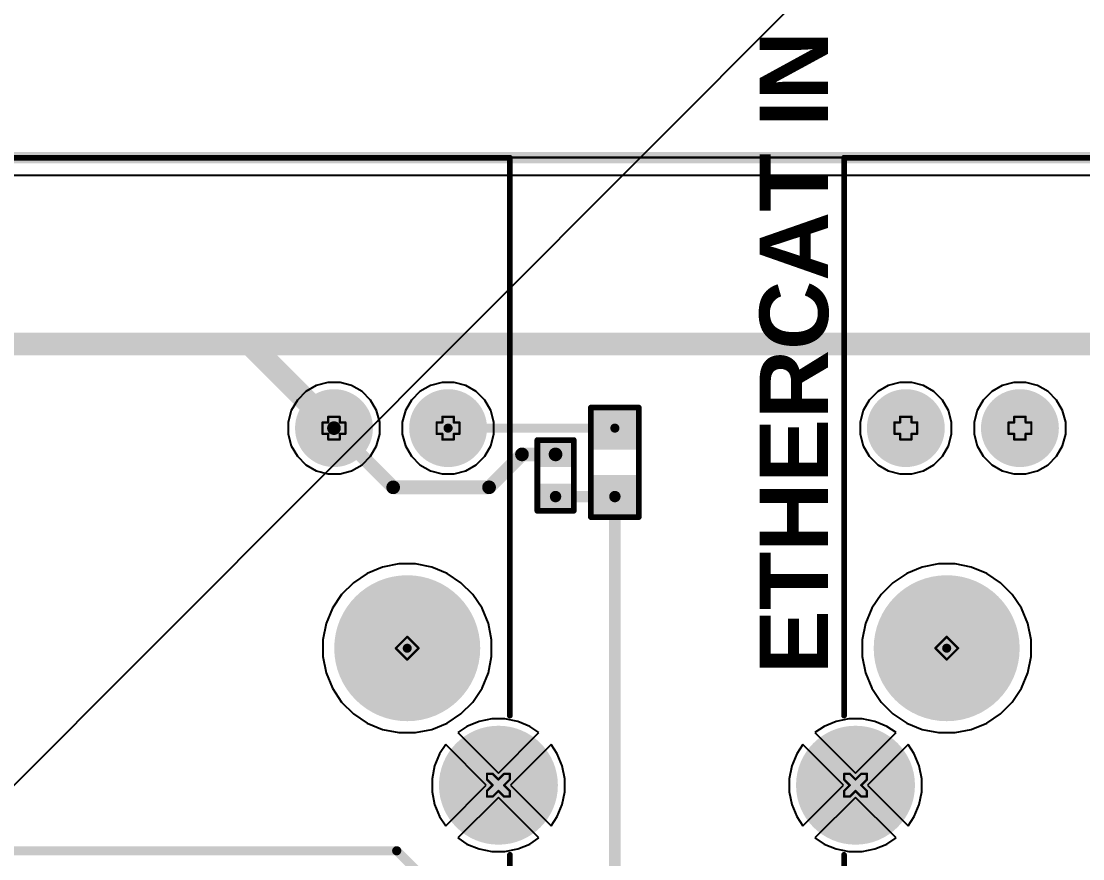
# Model space of a CAD drawing. Header units: inches. Extents: x 0 to 5401, y 0 to 5414.
# Drawn here: x 99.97 to 123.6, y 101.39 to 120.04 of the extents above; entities that cross this region are included whole.
import ezdxf

# ---------------------------------------------------------------- set-up
doc = ezdxf.new("R2010")
doc.units = ezdxf.units.IN
for name, color, linetype in [('Board Outline', 216, 'Continuous'), ('Bottom Layer', 5, 'Continuous'), ('Bottom Solder', 6, 'Continuous'), ('Drill Drawing', 1, 'Continuous'), ('Layer 1', 16, 'Continuous'), ('Layer 2', 76, 'Continuous'), ('Multi-Layer', 9, 'Continuous'), ('Pad Holes', 156, 'Continuous'), ('Top Layer', 1, 'Continuous'), ('Top Overlay', 2, 'Continuous'), ('Top Paste', 8, 'Continuous'), ('Top Solder', 216, 'Continuous')]:
    doc.layers.add(name, color=color, linetype=linetype)
doc.styles.add('Arial_Bold', font='', dxfattribs={"height": 0.2})
doc.styles.get('Arial_Bold').set_extended_font_data('Arial', bold=True)

# ---------------------------------------------------------------- blocks, each defined once
blk = doc.blocks.new('R___0402_46')
at = {"layer": 'Top Layer'}
for points in [[(-0.699, -0.318), (-0.699, 0.317), (-0.241, 0.317), (-0.241, -0.318)], [(0.241, -0.318), (0.241, 0.317), (0.699, 0.317), (0.699, -0.318)]]:
    blk.add_hatch(color=1, dxfattribs=at).paths.add_polyline_path(points)
at = {"layer": 'Top Paste'}
for points in [[(-0.699, -0.318), (-0.699, 0.317), (-0.241, 0.317), (-0.241, -0.318)], [(0.241, -0.318), (0.241, 0.317), (0.699, 0.317), (0.699, -0.318)]]:
    blk.add_hatch(color=8, dxfattribs=at).paths.add_polyline_path(points)
at = {"layer": 'Top Solder'}
for points in [[(-0.754, -0.373), (-0.754, 0.373), (-0.186, 0.373), (-0.186, -0.373)], [(0.186, -0.373), (0.186, 0.373), (0.754, 0.373), (0.754, -0.373)]]:
    blk.add_hatch(color=216, dxfattribs=at).paths.add_polyline_path(points)
at = {"layer": 'Top Overlay'}
for points in [[(0.787, 0.406, 0.127, 0.127, 0), (-0.787, 0.406, 0.127, 0.127, 0)], [(-0.787, -0.406, 0.127, 0.127, 0), (-0.787, 0.406, 0.127, 0.127, 0)], [(0.787, -0.406, 0.127, 0.127, 0), (0.787, 0.406, 0.127, 0.127, 0)], [(0.787, -0.406, 0.127, 0.127, 0), (-0.787, -0.406, 0.127, 0.127, 0)], [(0.813, -0.432, 0.00323, 0.00323, 0), (-0.813, -0.432, 0.00323, 0.00323, 0)]]:
    blk.add_lwpolyline(points, format="xyseb", dxfattribs=at)
for points in [[(-0.819, 0.406, 0.0635, 0.0635, 1), (-0.756, 0.406, 0.0635, 0.0635, 1)], [(-0.819, 0.406, 0.0635, 0.0635, 1), (-0.756, 0.406, 0.0635, 0.0635, 1)], [(0.756, 0.406, 0.0635, 0.0635, 1), (0.819, 0.406, 0.0635, 0.0635, 1)], [(0.756, 0.406, 0.0635, 0.0635, 1), (0.819, 0.406, 0.0635, 0.0635, 1)], [(-0.819, -0.406, 0.0635, 0.0635, 1), (-0.756, -0.406, 0.0635, 0.0635, 1)], [(-0.819, -0.406, 0.0635, 0.0635, 1), (-0.756, -0.406, 0.0635, 0.0635, 1)], [(-0.814, -0.432, 0.00161, 0.00161, 1), (-0.812, -0.432, 0.00161, 0.00161, 1)], [(0.756, -0.406, 0.0635, 0.0635, 1), (0.819, -0.406, 0.0635, 0.0635, 1)], [(0.756, -0.406, 0.0635, 0.0635, 1), (0.819, -0.406, 0.0635, 0.0635, 1)], [(0.812, -0.432, 0.00161, 0.00161, 1), (0.814, -0.432, 0.00161, 0.00161, 1)]]:
    blk.add_lwpolyline(points, format="xyseb", close=True, dxfattribs=at)
blk = doc.blocks.new('R___0603_50')
at = {"layer": 'Top Layer'}
for points in [[(-0.381, 0.4445), (-0.381, -0.4445), (-1.143, -0.4445), (-1.143, 0.4445)], [(1.143, 0.4445), (1.143, -0.4445), (0.381, -0.4445), (0.381, 0.4445)]]:
    blk.add_hatch(color=1, dxfattribs=at).paths.add_polyline_path(points)
at = {"layer": 'Top Paste'}
for points in [[(-0.381, 0.4445), (-0.381, -0.4445), (-1.143, -0.4445), (-1.143, 0.4445)], [(1.143, 0.4445), (1.143, -0.4445), (0.381, -0.4445), (0.381, 0.4445)]]:
    blk.add_hatch(color=8, dxfattribs=at).paths.add_polyline_path(points)
at = {"layer": 'Top Solder'}
for points in [[(-0.2794, 0.5461), (-0.2794, -0.5461), (-1.2446, -0.5461), (-1.2446, 0.5461)], [(1.2446, 0.5461), (1.2446, -0.5461), (0.2794, -0.5461), (0.2794, 0.5461)]]:
    blk.add_hatch(color=216, dxfattribs=at).paths.add_polyline_path(points)
at = {"layer": 'Top Overlay'}
for points in [[(-1.2192, 0.5334, 0.127, 0.127, 0), (-1.2192, -0.5334, 0.127, 0.127, 0)], [(-1.2192, 0.5334, 0.127, 0.127, 0), (1.2192, 0.5334, 0.127, 0.127, 0)], [(1.2192, 0.5334, 0.127, 0.127, 0), (1.2192, -0.5334, 0.127, 0.127, 0)], [(-1.2192, -0.5334, 0.127, 0.127, 0), (1.2192, -0.5334, 0.127, 0.127, 0)]]:
    blk.add_lwpolyline(points, format="xyseb", dxfattribs=at)
for points in [[(-1.25095, 0.5334, 0.0635, 0.0635, 1), (-1.18745, 0.5334, 0.0635, 0.0635, 1)], [(-1.25095, 0.5334, 0.0635, 0.0635, 1), (-1.18745, 0.5334, 0.0635, 0.0635, 1)], [(1.18745, 0.5334, 0.0635, 0.0635, 1), (1.25095, 0.5334, 0.0635, 0.0635, 1)], [(1.18745, 0.5334, 0.0635, 0.0635, 1), (1.25095, 0.5334, 0.0635, 0.0635, 1)], [(-1.25095, -0.5334, 0.0635, 0.0635, 1), (-1.18745, -0.5334, 0.0635, 0.0635, 1)], [(-1.25095, -0.5334, 0.0635, 0.0635, 1), (-1.18745, -0.5334, 0.0635, 0.0635, 1)], [(1.18745, -0.5334, 0.0635, 0.0635, 1), (1.25095, -0.5334, 0.0635, 0.0635, 1)], [(1.18745, -0.5334, 0.0635, 0.0635, 1), (1.25095, -0.5334, 0.0635, 0.0635, 1)]]:
    blk.add_lwpolyline(points, format="xyseb", close=True, dxfattribs=at)
blk = doc.blocks.new('HR911105A_179')
at = {"layer": 'Bottom Layer'}
h = blk.add_hatch(color=5, dxfattribs=at)
edge = h.paths.add_edge_path()
edge.add_arc((4.085, 6.895), 0.765, 0, 360)
h = blk.add_hatch(color=5, dxfattribs=at)
edge = h.paths.add_edge_path()
edge.add_arc((6.625, 6.895), 0.765, 0, 360)
h = blk.add_hatch(color=5, dxfattribs=at)
edge = h.paths.add_edge_path()
edge.add_arc((7.745, -1.055), 1.222, 0, 360)
at = {"layer": 'Bottom Solder'}
h = blk.add_hatch(color=6, dxfattribs=at)
edge = h.paths.add_edge_path()
edge.add_arc((4.085, 6.895), 0.867, 0, 360)
h = blk.add_hatch(color=6, dxfattribs=at)
edge = h.paths.add_edge_path()
edge.add_arc((6.625, 6.895), 0.867, 0, 360)
h = blk.add_hatch(color=6, dxfattribs=at)
edge = h.paths.add_edge_path()
edge.add_arc((5.715, 1.995), 0.102, 0, 360)
h = blk.add_hatch(color=6, dxfattribs=at)
edge = h.paths.add_edge_path()
edge.add_arc((7.745, -1.055), 1.324, 0, 360)
at = {"layer": 'Layer 1'}
h = blk.add_hatch(color=16, dxfattribs=at)
edge = h.paths.add_edge_path()
edge.add_arc((4.085, 6.895), 0.765, 0, 360)
h = blk.add_hatch(color=16, dxfattribs=at)
edge = h.paths.add_edge_path()
edge.add_arc((6.625, 6.895), 0.765, 0, 360)
h = blk.add_hatch(color=16, dxfattribs=at)
edge = h.paths.add_edge_path()
edge.add_arc((7.745, -1.055), 1.222, 0, 360)
at = {"layer": 'Layer 2'}
h = blk.add_hatch(color=76, dxfattribs=at)
edge = h.paths.add_edge_path()
edge.add_arc((4.085, 6.895), 0.765, 0, 360)
h = blk.add_hatch(color=76, dxfattribs=at)
edge = h.paths.add_edge_path()
edge.add_arc((6.625, 6.895), 0.765, 0, 360)
h = blk.add_hatch(color=76, dxfattribs=at)
edge = h.paths.add_edge_path()
edge.add_arc((7.745, -1.055), 1.222, 0, 360)
at = {"layer": 'Multi-Layer'}
h = blk.add_hatch(color=9, dxfattribs=at)
edge = h.paths.add_edge_path()
edge.add_arc((4.085, 6.895), 0.765, 0, 360)
h = blk.add_hatch(color=9, dxfattribs=at)
edge = h.paths.add_edge_path()
edge.add_arc((6.625, 6.895), 0.765, 0, 360)
h = blk.add_hatch(color=9, dxfattribs=at)
edge = h.paths.add_edge_path()
edge.add_arc((7.745, -1.055), 1.222, 0, 360)
at = {"layer": 'Pad Holes'}
h = blk.add_hatch(color=7, dxfattribs=at)
edge = h.paths.add_edge_path()
edge.add_arc((4.085, 6.895), 0.51, 0, 360)
h = blk.add_hatch(color=7, dxfattribs=at)
edge = h.paths.add_edge_path()
edge.add_arc((6.625, 6.895), 0.51, 0, 360)
h = blk.add_hatch(color=7, dxfattribs=at)
edge = h.paths.add_edge_path()
edge.add_arc((5.715, 1.995), 1.625, 0, 360)
h = blk.add_hatch(color=7, dxfattribs=at)
edge = h.paths.add_edge_path()
edge.add_arc((7.745, -1.055), 0.815, 0, 360)
at = {"layer": 'Top Layer'}
h = blk.add_hatch(color=1, dxfattribs=at)
edge = h.paths.add_edge_path()
edge.add_arc((4.085, 6.895), 0.765, 0, 360)
h = blk.add_hatch(color=1, dxfattribs=at)
edge = h.paths.add_edge_path()
edge.add_arc((6.625, 6.895), 0.765, 0, 360)
h = blk.add_hatch(color=1, dxfattribs=at)
edge = h.paths.add_edge_path()
edge.add_arc((7.745, -1.055), 1.222, 0, 360)
at = {"layer": 'Top Solder'}
h = blk.add_hatch(color=216, dxfattribs=at)
edge = h.paths.add_edge_path()
edge.add_arc((4.085, 6.895), 0.867, 0, 360)
h = blk.add_hatch(color=216, dxfattribs=at)
edge = h.paths.add_edge_path()
edge.add_arc((6.625, 6.895), 0.867, 0, 360)
h = blk.add_hatch(color=216, dxfattribs=at)
edge = h.paths.add_edge_path()
edge.add_arc((5.715, 1.995), 0.102, 0, 360)
h = blk.add_hatch(color=216, dxfattribs=at)
edge = h.paths.add_edge_path()
edge.add_arc((7.745, -1.055), 1.324, 0, 360)
at = {"layer": 'Top Overlay'}
for points in [[(-8, 12.915, 0.127, 0.127, 0), (8, 12.915, 0.127, 0.127, 0)], [(8, 0.495, 0.127, 0.127, 0), (8, 12.915, 0.127, 0.127, 0)], [(8, -8.485, 0.127, 0.127, 0), (8, -2.605, 0.127, 0.127, 0)]]:
    blk.add_lwpolyline(points, format="xyseb", dxfattribs=at)
for points in [[(7.968, 12.915, 0.0635, 0.0635, 1), (8.032, 12.915, 0.0635, 0.0635, 1)], [(7.968, 12.915, 0.0635, 0.0635, 1), (8.032, 12.915, 0.0635, 0.0635, 1)], [(7.968, 0.495, 0.0635, 0.0635, 1), (8.032, 0.495, 0.0635, 0.0635, 1)], [(7.968, -2.605, 0.0635, 0.0635, 1), (8.032, -2.605, 0.0635, 0.0635, 1)]]:
    blk.add_lwpolyline(points, format="xyseb", close=True, dxfattribs=at)
blk = doc.blocks.new('HR911105A_180')
at = {"layer": 'Bottom Layer'}
h = blk.add_hatch(color=5, dxfattribs=at)
edge = h.paths.add_edge_path()
edge.add_arc((-6.625, 6.895), 0.765, 0, 360)
h = blk.add_hatch(color=5, dxfattribs=at)
edge = h.paths.add_edge_path()
edge.add_arc((-4.085, 6.895), 0.765, 0, 360)
h = blk.add_hatch(color=5, dxfattribs=at)
edge = h.paths.add_edge_path()
edge.add_arc((-7.745, -1.055), 1.222, 0, 360)
at = {"layer": 'Bottom Solder'}
h = blk.add_hatch(color=6, dxfattribs=at)
edge = h.paths.add_edge_path()
edge.add_arc((-6.625, 6.895), 0.867, 0, 360)
h = blk.add_hatch(color=6, dxfattribs=at)
edge = h.paths.add_edge_path()
edge.add_arc((-4.085, 6.895), 0.867, 0, 360)
h = blk.add_hatch(color=6, dxfattribs=at)
edge = h.paths.add_edge_path()
edge.add_arc((-5.715, 1.995), 0.102, 0, 360)
h = blk.add_hatch(color=6, dxfattribs=at)
edge = h.paths.add_edge_path()
edge.add_arc((-7.745, -1.055), 1.324, 0, 360)
at = {"layer": 'Layer 1'}
h = blk.add_hatch(color=16, dxfattribs=at)
edge = h.paths.add_edge_path()
edge.add_arc((-6.625, 6.895), 0.765, 0, 360)
h = blk.add_hatch(color=16, dxfattribs=at)
edge = h.paths.add_edge_path()
edge.add_arc((-4.085, 6.895), 0.765, 0, 360)
h = blk.add_hatch(color=16, dxfattribs=at)
edge = h.paths.add_edge_path()
edge.add_arc((-7.745, -1.055), 1.222, 0, 360)
at = {"layer": 'Layer 2'}
h = blk.add_hatch(color=76, dxfattribs=at)
edge = h.paths.add_edge_path()
edge.add_arc((-6.625, 6.895), 0.765, 0, 360)
h = blk.add_hatch(color=76, dxfattribs=at)
edge = h.paths.add_edge_path()
edge.add_arc((-4.085, 6.895), 0.765, 0, 360)
h = blk.add_hatch(color=76, dxfattribs=at)
edge = h.paths.add_edge_path()
edge.add_arc((-7.745, -1.055), 1.222, 0, 360)
at = {"layer": 'Multi-Layer'}
h = blk.add_hatch(color=9, dxfattribs=at)
edge = h.paths.add_edge_path()
edge.add_arc((-6.625, 6.895), 0.765, 0, 360)
h = blk.add_hatch(color=9, dxfattribs=at)
edge = h.paths.add_edge_path()
edge.add_arc((-4.085, 6.895), 0.765, 0, 360)
h = blk.add_hatch(color=9, dxfattribs=at)
edge = h.paths.add_edge_path()
edge.add_arc((-7.745, -1.055), 1.222, 0, 360)
at = {"layer": 'Pad Holes'}
h = blk.add_hatch(color=7, dxfattribs=at)
edge = h.paths.add_edge_path()
edge.add_arc((-6.625, 6.895), 0.51, 0, 360)
h = blk.add_hatch(color=7, dxfattribs=at)
edge = h.paths.add_edge_path()
edge.add_arc((-4.085, 6.895), 0.51, 0, 360)
h = blk.add_hatch(color=7, dxfattribs=at)
edge = h.paths.add_edge_path()
edge.add_arc((-5.715, 1.995), 1.625, 0, 360)
h = blk.add_hatch(color=7, dxfattribs=at)
edge = h.paths.add_edge_path()
edge.add_arc((-7.745, -1.055), 0.815, 0, 360)
at = {"layer": 'Top Layer'}
h = blk.add_hatch(color=1, dxfattribs=at)
edge = h.paths.add_edge_path()
edge.add_arc((-6.625, 6.895), 0.765, 0, 360)
h = blk.add_hatch(color=1, dxfattribs=at)
edge = h.paths.add_edge_path()
edge.add_arc((-4.085, 6.895), 0.765, 0, 360)
h = blk.add_hatch(color=1, dxfattribs=at)
edge = h.paths.add_edge_path()
edge.add_arc((-7.745, -1.055), 1.222, 0, 360)
at = {"layer": 'Top Solder'}
h = blk.add_hatch(color=216, dxfattribs=at)
edge = h.paths.add_edge_path()
edge.add_arc((-6.625, 6.895), 0.867, 0, 360)
h = blk.add_hatch(color=216, dxfattribs=at)
edge = h.paths.add_edge_path()
edge.add_arc((-4.085, 6.895), 0.867, 0, 360)
h = blk.add_hatch(color=216, dxfattribs=at)
edge = h.paths.add_edge_path()
edge.add_arc((-5.715, 1.995), 0.102, 0, 360)
h = blk.add_hatch(color=216, dxfattribs=at)
edge = h.paths.add_edge_path()
edge.add_arc((-7.745, -1.055), 1.324, 0, 360)
at = {"layer": 'Top Overlay'}
for points in [[(-8, 12.915, 0.127, 0.127, 0), (8, 12.915, 0.127, 0.127, 0)], [(-8, 0.495, 0.127, 0.127, 0), (-8, 12.915, 0.127, 0.127, 0)], [(-8, -8.485, 0.127, 0.127, 0), (-8, -2.605, 0.127, 0.127, 0)]]:
    blk.add_lwpolyline(points, format="xyseb", dxfattribs=at)
for points in [[(-8.032, 12.915, 0.0635, 0.0635, 1), (-7.968, 12.915, 0.0635, 0.0635, 1)], [(-8.032, 12.915, 0.0635, 0.0635, 1), (-7.968, 12.915, 0.0635, 0.0635, 1)], [(-8.032, 0.495, 0.0635, 0.0635, 1), (-7.968, 0.495, 0.0635, 0.0635, 1)], [(-8.032, -2.605, 0.0635, 0.0635, 1), (-7.968, -2.605, 0.0635, 0.0635, 1)]]:
    blk.add_lwpolyline(points, format="xyseb", close=True, dxfattribs=at)

msp = doc.modelspace()

# ---------------------------------------------------------------- linework, layer by layer
at = {"layer": 'Board Outline'}
msp.add_lwpolyline([(0, 117, 0.254, 0.254, 0), (150, 117, 0.254, 0.254, 0)], format="xyseb", dxfattribs=at)
at = {"layer": 'Bottom Layer'}
msp.add_line((134.29, 117), (94.852, 117), dxfattribs=at)
at = {"layer": 'Drill Drawing'}
for points in [[(106.676, 110.851, 0.0508, 0.0508, 0), (106.676, 111.105, 0.0508, 0.0508, 0)], [(106.676, 111.105, 0.0508, 0.0508, 0), (106.803, 111.105, 0.0508, 0.0508, 0)], [(106.803, 111.105, 0.0508, 0.0508, 0), (106.803, 111.232, 0.0508, 0.0508, 0)], [(106.803, 111.232, 0.0508, 0.0508, 0), (107.057, 111.232, 0.0508, 0.0508, 0)], [(107.057, 111.105, 0.0508, 0.0508, 0), (107.057, 111.232, 0.0508, 0.0508, 0)], [(107.057, 111.105, 0.0508, 0.0508, 0), (107.184, 111.105, 0.0508, 0.0508, 0)], [(107.184, 110.851, 0.0508, 0.0508, 0), (107.184, 111.105, 0.0508, 0.0508, 0)], [(109.216, 110.851, 0.0508, 0.0508, 0), (109.216, 111.105, 0.0508, 0.0508, 0)], [(109.216, 111.105, 0.0508, 0.0508, 0), (109.343, 111.105, 0.0508, 0.0508, 0)], [(109.343, 111.105, 0.0508, 0.0508, 0), (109.343, 111.232, 0.0508, 0.0508, 0)], [(109.343, 111.232, 0.0508, 0.0508, 0), (109.597, 111.232, 0.0508, 0.0508, 0)], [(109.597, 111.105, 0.0508, 0.0508, 0), (109.597, 111.232, 0.0508, 0.0508, 0)], [(109.597, 111.105, 0.0508, 0.0508, 0), (109.724, 111.105, 0.0508, 0.0508, 0)], [(109.724, 110.851, 0.0508, 0.0508, 0), (109.724, 111.105, 0.0508, 0.0508, 0)], [(119.405, 110.851, 0.0508, 0.0508, 0), (119.405, 111.105, 0.0508, 0.0508, 0)], [(119.405, 111.105, 0.0508, 0.0508, 0), (119.532, 111.105, 0.0508, 0.0508, 0)], [(119.532, 111.105, 0.0508, 0.0508, 0), (119.532, 111.232, 0.0508, 0.0508, 0)], [(119.532, 111.232, 0.0508, 0.0508, 0), (119.786, 111.232, 0.0508, 0.0508, 0)], [(119.786, 111.105, 0.0508, 0.0508, 0), (119.786, 111.232, 0.0508, 0.0508, 0)], [(119.786, 111.105, 0.0508, 0.0508, 0), (119.913, 111.105, 0.0508, 0.0508, 0)], [(119.913, 110.851, 0.0508, 0.0508, 0), (119.913, 111.105, 0.0508, 0.0508, 0)], [(121.945, 110.851, 0.0508, 0.0508, 0), (121.945, 111.105, 0.0508, 0.0508, 0)], [(121.945, 111.105, 0.0508, 0.0508, 0), (122.072, 111.105, 0.0508, 0.0508, 0)], [(122.072, 111.105, 0.0508, 0.0508, 0), (122.072, 111.232, 0.0508, 0.0508, 0)], [(122.072, 111.232, 0.0508, 0.0508, 0), (122.326, 111.232, 0.0508, 0.0508, 0)], [(122.326, 111.105, 0.0508, 0.0508, 0), (122.326, 111.232, 0.0508, 0.0508, 0)], [(122.326, 111.105, 0.0508, 0.0508, 0), (122.453, 111.105, 0.0508, 0.0508, 0)], [(122.453, 110.851, 0.0508, 0.0508, 0), (122.453, 111.105, 0.0508, 0.0508, 0)], [(106.676, 110.851, 0.0508, 0.0508, 0), (106.803, 110.851, 0.0508, 0.0508, 0)], [(106.803, 110.724, 0.0508, 0.0508, 0), (106.803, 110.851, 0.0508, 0.0508, 0)], [(107.057, 110.851, 0.0508, 0.0508, 0), (107.184, 110.851, 0.0508, 0.0508, 0)], [(107.057, 110.724, 0.0508, 0.0508, 0), (107.057, 110.851, 0.0508, 0.0508, 0)], [(109.216, 110.851, 0.0508, 0.0508, 0), (109.343, 110.851, 0.0508, 0.0508, 0)], [(109.343, 110.724, 0.0508, 0.0508, 0), (109.343, 110.851, 0.0508, 0.0508, 0)], [(109.597, 110.851, 0.0508, 0.0508, 0), (109.724, 110.851, 0.0508, 0.0508, 0)], [(109.597, 110.724, 0.0508, 0.0508, 0), (109.597, 110.851, 0.0508, 0.0508, 0)], [(119.405, 110.851, 0.0508, 0.0508, 0), (119.532, 110.851, 0.0508, 0.0508, 0)], [(119.532, 110.724, 0.0508, 0.0508, 0), (119.532, 110.851, 0.0508, 0.0508, 0)], [(119.786, 110.851, 0.0508, 0.0508, 0), (119.913, 110.851, 0.0508, 0.0508, 0)], [(119.786, 110.724, 0.0508, 0.0508, 0), (119.786, 110.851, 0.0508, 0.0508, 0)], [(121.945, 110.851, 0.0508, 0.0508, 0), (122.072, 110.851, 0.0508, 0.0508, 0)], [(122.072, 110.724, 0.0508, 0.0508, 0), (122.072, 110.851, 0.0508, 0.0508, 0)], [(122.326, 110.851, 0.0508, 0.0508, 0), (122.453, 110.851, 0.0508, 0.0508, 0)], [(122.326, 110.724, 0.0508, 0.0508, 0), (122.326, 110.851, 0.0508, 0.0508, 0)], [(106.803, 110.724, 0.0508, 0.0508, 0), (107.057, 110.724, 0.0508, 0.0508, 0)], [(109.343, 110.724, 0.0508, 0.0508, 0), (109.597, 110.724, 0.0508, 0.0508, 0)], [(119.532, 110.724, 0.0508, 0.0508, 0), (119.786, 110.724, 0.0508, 0.0508, 0)], [(122.072, 110.724, 0.0508, 0.0508, 0), (122.326, 110.724, 0.0508, 0.0508, 0)], [(108.306, 106.078, 0.0508, 0.0508, 0), (108.56, 106.332, 0.0508, 0.0508, 0)], [(108.56, 106.332, 0.0508, 0.0508, 0), (108.814, 106.078, 0.0508, 0.0508, 0)], [(120.315, 106.078, 0.0508, 0.0508, 0), (120.569, 106.332, 0.0508, 0.0508, 0)], [(120.569, 106.332, 0.0508, 0.0508, 0), (120.823, 106.078, 0.0508, 0.0508, 0)], [(108.306, 106.078, 0.0508, 0.0508, 0), (108.56, 105.824, 0.0508, 0.0508, 0)], [(108.56, 105.824, 0.0508, 0.0508, 0), (108.814, 106.078, 0.0508, 0.0508, 0)], [(120.315, 106.078, 0.0508, 0.0508, 0), (120.569, 105.824, 0.0508, 0.0508, 0)], [(120.569, 105.824, 0.0508, 0.0508, 0), (120.823, 106.078, 0.0508, 0.0508, 0)], [(110.336, 103.155, 0.0508, 0.0508, 0), (110.336, 103.282, 0.0508, 0.0508, 0)], [(110.336, 103.282, 0.0508, 0.0508, 0), (110.463, 103.282, 0.0508, 0.0508, 0)], [(110.463, 103.282, 0.0508, 0.0508, 0), (110.59, 103.155, 0.0508, 0.0508, 0)], [(110.59, 103.155, 0.0508, 0.0508, 0), (110.717, 103.282, 0.0508, 0.0508, 0)], [(110.717, 103.282, 0.0508, 0.0508, 0), (110.844, 103.282, 0.0508, 0.0508, 0)], [(110.844, 103.155, 0.0508, 0.0508, 0), (110.844, 103.282, 0.0508, 0.0508, 0)], [(118.285, 103.155, 0.0508, 0.0508, 0), (118.285, 103.282, 0.0508, 0.0508, 0)], [(118.285, 103.282, 0.0508, 0.0508, 0), (118.412, 103.282, 0.0508, 0.0508, 0)], [(118.412, 103.282, 0.0508, 0.0508, 0), (118.539, 103.155, 0.0508, 0.0508, 0)], [(118.539, 103.155, 0.0508, 0.0508, 0), (118.666, 103.282, 0.0508, 0.0508, 0)], [(118.666, 103.282, 0.0508, 0.0508, 0), (118.793, 103.282, 0.0508, 0.0508, 0)], [(118.793, 103.155, 0.0508, 0.0508, 0), (118.793, 103.282, 0.0508, 0.0508, 0)], [(110.336, 103.155, 0.0508, 0.0508, 0), (110.463, 103.028, 0.0508, 0.0508, 0)], [(110.336, 102.901, 0.0508, 0.0508, 0), (110.463, 103.028, 0.0508, 0.0508, 0)], [(110.717, 103.028, 0.0508, 0.0508, 0), (110.844, 103.155, 0.0508, 0.0508, 0)], [(110.717, 103.028, 0.0508, 0.0508, 0), (110.844, 102.901, 0.0508, 0.0508, 0)], [(118.285, 103.155, 0.0508, 0.0508, 0), (118.412, 103.028, 0.0508, 0.0508, 0)], [(118.285, 102.901, 0.0508, 0.0508, 0), (118.412, 103.028, 0.0508, 0.0508, 0)], [(118.666, 103.028, 0.0508, 0.0508, 0), (118.793, 103.155, 0.0508, 0.0508, 0)], [(118.666, 103.028, 0.0508, 0.0508, 0), (118.793, 102.901, 0.0508, 0.0508, 0)], [(110.336, 102.774, 0.0508, 0.0508, 0), (110.336, 102.901, 0.0508, 0.0508, 0)], [(110.336, 102.774, 0.0508, 0.0508, 0), (110.463, 102.774, 0.0508, 0.0508, 0)], [(110.463, 102.774, 0.0508, 0.0508, 0), (110.59, 102.901, 0.0508, 0.0508, 0)], [(110.59, 102.901, 0.0508, 0.0508, 0), (110.717, 102.774, 0.0508, 0.0508, 0)], [(110.717, 102.774, 0.0508, 0.0508, 0), (110.844, 102.774, 0.0508, 0.0508, 0)], [(110.844, 102.774, 0.0508, 0.0508, 0), (110.844, 102.901, 0.0508, 0.0508, 0)], [(118.285, 102.774, 0.0508, 0.0508, 0), (118.285, 102.901, 0.0508, 0.0508, 0)], [(118.285, 102.774, 0.0508, 0.0508, 0), (118.412, 102.774, 0.0508, 0.0508, 0)], [(118.412, 102.774, 0.0508, 0.0508, 0), (118.539, 102.901, 0.0508, 0.0508, 0)], [(118.539, 102.901, 0.0508, 0.0508, 0), (118.666, 102.774, 0.0508, 0.0508, 0)], [(118.666, 102.774, 0.0508, 0.0508, 0), (118.793, 102.774, 0.0508, 0.0508, 0)], [(118.793, 102.774, 0.0508, 0.0508, 0), (118.793, 102.901, 0.0508, 0.0508, 0)]]:
    msp.add_lwpolyline(points, format="xyseb", dxfattribs=at)
for points in [[(106.663, 111.105, 0.0254, 0.0254, 1), (106.688, 111.105, 0.0254, 0.0254, 1)], [(106.663, 111.105, 0.0254, 0.0254, 1), (106.688, 111.105, 0.0254, 0.0254, 1)], [(106.79, 111.232, 0.0254, 0.0254, 1), (106.815, 111.232, 0.0254, 0.0254, 1)], [(106.79, 111.232, 0.0254, 0.0254, 1), (106.815, 111.232, 0.0254, 0.0254, 1)], [(106.79, 111.105, 0.0254, 0.0254, 1), (106.815, 111.105, 0.0254, 0.0254, 1)], [(106.79, 111.105, 0.0254, 0.0254, 1), (106.815, 111.105, 0.0254, 0.0254, 1)], [(107.044, 111.232, 0.0254, 0.0254, 1), (107.069, 111.232, 0.0254, 0.0254, 1)], [(107.044, 111.232, 0.0254, 0.0254, 1), (107.069, 111.232, 0.0254, 0.0254, 1)], [(107.044, 111.105, 0.0254, 0.0254, 1), (107.069, 111.105, 0.0254, 0.0254, 1)], [(107.044, 111.105, 0.0254, 0.0254, 1), (107.069, 111.105, 0.0254, 0.0254, 1)], [(107.171, 111.105, 0.0254, 0.0254, 1), (107.196, 111.105, 0.0254, 0.0254, 1)], [(107.171, 111.105, 0.0254, 0.0254, 1), (107.196, 111.105, 0.0254, 0.0254, 1)], [(109.203, 111.105, 0.0254, 0.0254, 1), (109.228, 111.105, 0.0254, 0.0254, 1)], [(109.203, 111.105, 0.0254, 0.0254, 1), (109.228, 111.105, 0.0254, 0.0254, 1)], [(109.33, 111.232, 0.0254, 0.0254, 1), (109.355, 111.232, 0.0254, 0.0254, 1)], [(109.33, 111.232, 0.0254, 0.0254, 1), (109.355, 111.232, 0.0254, 0.0254, 1)], [(109.33, 111.105, 0.0254, 0.0254, 1), (109.355, 111.105, 0.0254, 0.0254, 1)], [(109.33, 111.105, 0.0254, 0.0254, 1), (109.355, 111.105, 0.0254, 0.0254, 1)], [(109.584, 111.232, 0.0254, 0.0254, 1), (109.609, 111.232, 0.0254, 0.0254, 1)], [(109.584, 111.232, 0.0254, 0.0254, 1), (109.609, 111.232, 0.0254, 0.0254, 1)], [(109.584, 111.105, 0.0254, 0.0254, 1), (109.609, 111.105, 0.0254, 0.0254, 1)], [(109.584, 111.105, 0.0254, 0.0254, 1), (109.609, 111.105, 0.0254, 0.0254, 1)], [(109.711, 111.105, 0.0254, 0.0254, 1), (109.736, 111.105, 0.0254, 0.0254, 1)], [(109.711, 111.105, 0.0254, 0.0254, 1), (109.736, 111.105, 0.0254, 0.0254, 1)], [(119.393, 111.105, 0.0254, 0.0254, 1), (119.418, 111.105, 0.0254, 0.0254, 1)], [(119.393, 111.105, 0.0254, 0.0254, 1), (119.418, 111.105, 0.0254, 0.0254, 1)], [(119.52, 111.232, 0.0254, 0.0254, 1), (119.545, 111.232, 0.0254, 0.0254, 1)], [(119.52, 111.232, 0.0254, 0.0254, 1), (119.545, 111.232, 0.0254, 0.0254, 1)], [(119.52, 111.105, 0.0254, 0.0254, 1), (119.545, 111.105, 0.0254, 0.0254, 1)], [(119.52, 111.105, 0.0254, 0.0254, 1), (119.545, 111.105, 0.0254, 0.0254, 1)], [(119.774, 111.232, 0.0254, 0.0254, 1), (119.799, 111.232, 0.0254, 0.0254, 1)], [(119.774, 111.232, 0.0254, 0.0254, 1), (119.799, 111.232, 0.0254, 0.0254, 1)], [(119.774, 111.105, 0.0254, 0.0254, 1), (119.799, 111.105, 0.0254, 0.0254, 1)], [(119.774, 111.105, 0.0254, 0.0254, 1), (119.799, 111.105, 0.0254, 0.0254, 1)], [(119.901, 111.105, 0.0254, 0.0254, 1), (119.926, 111.105, 0.0254, 0.0254, 1)], [(119.901, 111.105, 0.0254, 0.0254, 1), (119.926, 111.105, 0.0254, 0.0254, 1)], [(121.933, 111.105, 0.0254, 0.0254, 1), (121.958, 111.105, 0.0254, 0.0254, 1)], [(121.933, 111.105, 0.0254, 0.0254, 1), (121.958, 111.105, 0.0254, 0.0254, 1)], [(122.06, 111.232, 0.0254, 0.0254, 1), (122.085, 111.232, 0.0254, 0.0254, 1)], [(122.06, 111.232, 0.0254, 0.0254, 1), (122.085, 111.232, 0.0254, 0.0254, 1)], [(122.06, 111.105, 0.0254, 0.0254, 1), (122.085, 111.105, 0.0254, 0.0254, 1)], [(122.06, 111.105, 0.0254, 0.0254, 1), (122.085, 111.105, 0.0254, 0.0254, 1)], [(122.314, 111.232, 0.0254, 0.0254, 1), (122.339, 111.232, 0.0254, 0.0254, 1)], [(122.314, 111.232, 0.0254, 0.0254, 1), (122.339, 111.232, 0.0254, 0.0254, 1)], [(122.314, 111.105, 0.0254, 0.0254, 1), (122.339, 111.105, 0.0254, 0.0254, 1)], [(122.314, 111.105, 0.0254, 0.0254, 1), (122.339, 111.105, 0.0254, 0.0254, 1)], [(122.441, 111.105, 0.0254, 0.0254, 1), (122.466, 111.105, 0.0254, 0.0254, 1)], [(122.441, 111.105, 0.0254, 0.0254, 1), (122.466, 111.105, 0.0254, 0.0254, 1)], [(106.663, 110.851, 0.0254, 0.0254, 1), (106.688, 110.851, 0.0254, 0.0254, 1)], [(106.663, 110.851, 0.0254, 0.0254, 1), (106.688, 110.851, 0.0254, 0.0254, 1)], [(106.79, 110.851, 0.0254, 0.0254, 1), (106.815, 110.851, 0.0254, 0.0254, 1)], [(106.79, 110.851, 0.0254, 0.0254, 1), (106.815, 110.851, 0.0254, 0.0254, 1)], [(107.044, 110.851, 0.0254, 0.0254, 1), (107.069, 110.851, 0.0254, 0.0254, 1)], [(107.044, 110.851, 0.0254, 0.0254, 1), (107.069, 110.851, 0.0254, 0.0254, 1)], [(107.171, 110.851, 0.0254, 0.0254, 1), (107.196, 110.851, 0.0254, 0.0254, 1)], [(107.171, 110.851, 0.0254, 0.0254, 1), (107.196, 110.851, 0.0254, 0.0254, 1)], [(109.203, 110.851, 0.0254, 0.0254, 1), (109.228, 110.851, 0.0254, 0.0254, 1)], [(109.203, 110.851, 0.0254, 0.0254, 1), (109.228, 110.851, 0.0254, 0.0254, 1)], [(109.33, 110.851, 0.0254, 0.0254, 1), (109.355, 110.851, 0.0254, 0.0254, 1)], [(109.33, 110.851, 0.0254, 0.0254, 1), (109.355, 110.851, 0.0254, 0.0254, 1)], [(109.584, 110.851, 0.0254, 0.0254, 1), (109.609, 110.851, 0.0254, 0.0254, 1)], [(109.584, 110.851, 0.0254, 0.0254, 1), (109.609, 110.851, 0.0254, 0.0254, 1)], [(109.711, 110.851, 0.0254, 0.0254, 1), (109.736, 110.851, 0.0254, 0.0254, 1)], [(109.711, 110.851, 0.0254, 0.0254, 1), (109.736, 110.851, 0.0254, 0.0254, 1)], [(119.393, 110.851, 0.0254, 0.0254, 1), (119.418, 110.851, 0.0254, 0.0254, 1)], [(119.393, 110.851, 0.0254, 0.0254, 1), (119.418, 110.851, 0.0254, 0.0254, 1)], [(119.52, 110.851, 0.0254, 0.0254, 1), (119.545, 110.851, 0.0254, 0.0254, 1)], [(119.52, 110.851, 0.0254, 0.0254, 1), (119.545, 110.851, 0.0254, 0.0254, 1)], [(119.774, 110.851, 0.0254, 0.0254, 1), (119.799, 110.851, 0.0254, 0.0254, 1)], [(119.774, 110.851, 0.0254, 0.0254, 1), (119.799, 110.851, 0.0254, 0.0254, 1)], [(119.901, 110.851, 0.0254, 0.0254, 1), (119.926, 110.851, 0.0254, 0.0254, 1)], [(119.901, 110.851, 0.0254, 0.0254, 1), (119.926, 110.851, 0.0254, 0.0254, 1)], [(121.933, 110.851, 0.0254, 0.0254, 1), (121.958, 110.851, 0.0254, 0.0254, 1)], [(121.933, 110.851, 0.0254, 0.0254, 1), (121.958, 110.851, 0.0254, 0.0254, 1)], [(122.06, 110.851, 0.0254, 0.0254, 1), (122.085, 110.851, 0.0254, 0.0254, 1)], [(122.06, 110.851, 0.0254, 0.0254, 1), (122.085, 110.851, 0.0254, 0.0254, 1)], [(122.314, 110.851, 0.0254, 0.0254, 1), (122.339, 110.851, 0.0254, 0.0254, 1)], [(122.314, 110.851, 0.0254, 0.0254, 1), (122.339, 110.851, 0.0254, 0.0254, 1)], [(122.441, 110.851, 0.0254, 0.0254, 1), (122.466, 110.851, 0.0254, 0.0254, 1)], [(122.441, 110.851, 0.0254, 0.0254, 1), (122.466, 110.851, 0.0254, 0.0254, 1)], [(106.79, 110.724, 0.0254, 0.0254, 1), (106.815, 110.724, 0.0254, 0.0254, 1)], [(106.79, 110.724, 0.0254, 0.0254, 1), (106.815, 110.724, 0.0254, 0.0254, 1)], [(107.044, 110.724, 0.0254, 0.0254, 1), (107.069, 110.724, 0.0254, 0.0254, 1)], [(107.044, 110.724, 0.0254, 0.0254, 1), (107.069, 110.724, 0.0254, 0.0254, 1)], [(109.33, 110.724, 0.0254, 0.0254, 1), (109.355, 110.724, 0.0254, 0.0254, 1)], [(109.33, 110.724, 0.0254, 0.0254, 1), (109.355, 110.724, 0.0254, 0.0254, 1)], [(109.584, 110.724, 0.0254, 0.0254, 1), (109.609, 110.724, 0.0254, 0.0254, 1)], [(109.584, 110.724, 0.0254, 0.0254, 1), (109.609, 110.724, 0.0254, 0.0254, 1)], [(119.52, 110.724, 0.0254, 0.0254, 1), (119.545, 110.724, 0.0254, 0.0254, 1)], [(119.52, 110.724, 0.0254, 0.0254, 1), (119.545, 110.724, 0.0254, 0.0254, 1)], [(119.774, 110.724, 0.0254, 0.0254, 1), (119.799, 110.724, 0.0254, 0.0254, 1)], [(119.774, 110.724, 0.0254, 0.0254, 1), (119.799, 110.724, 0.0254, 0.0254, 1)], [(122.06, 110.724, 0.0254, 0.0254, 1), (122.085, 110.724, 0.0254, 0.0254, 1)], [(122.06, 110.724, 0.0254, 0.0254, 1), (122.085, 110.724, 0.0254, 0.0254, 1)], [(122.314, 110.724, 0.0254, 0.0254, 1), (122.339, 110.724, 0.0254, 0.0254, 1)], [(122.314, 110.724, 0.0254, 0.0254, 1), (122.339, 110.724, 0.0254, 0.0254, 1)], [(108.547, 106.332, 0.0254, 0.0254, 1), (108.572, 106.332, 0.0254, 0.0254, 1)], [(108.547, 106.332, 0.0254, 0.0254, 1), (108.572, 106.332, 0.0254, 0.0254, 1)], [(120.557, 106.332, 0.0254, 0.0254, 1), (120.582, 106.332, 0.0254, 0.0254, 1)], [(120.557, 106.332, 0.0254, 0.0254, 1), (120.582, 106.332, 0.0254, 0.0254, 1)], [(108.293, 106.078, 0.0254, 0.0254, 1), (108.318, 106.078, 0.0254, 0.0254, 1)], [(108.293, 106.078, 0.0254, 0.0254, 1), (108.318, 106.078, 0.0254, 0.0254, 1)], [(108.801, 106.078, 0.0254, 0.0254, 1), (108.826, 106.078, 0.0254, 0.0254, 1)], [(108.801, 106.078, 0.0254, 0.0254, 1), (108.826, 106.078, 0.0254, 0.0254, 1)], [(120.303, 106.078, 0.0254, 0.0254, 1), (120.328, 106.078, 0.0254, 0.0254, 1)], [(120.303, 106.078, 0.0254, 0.0254, 1), (120.328, 106.078, 0.0254, 0.0254, 1)], [(120.811, 106.078, 0.0254, 0.0254, 1), (120.836, 106.078, 0.0254, 0.0254, 1)], [(120.811, 106.078, 0.0254, 0.0254, 1), (120.836, 106.078, 0.0254, 0.0254, 1)], [(108.547, 105.824, 0.0254, 0.0254, 1), (108.572, 105.824, 0.0254, 0.0254, 1)], [(108.547, 105.824, 0.0254, 0.0254, 1), (108.572, 105.824, 0.0254, 0.0254, 1)], [(120.557, 105.824, 0.0254, 0.0254, 1), (120.582, 105.824, 0.0254, 0.0254, 1)], [(120.557, 105.824, 0.0254, 0.0254, 1), (120.582, 105.824, 0.0254, 0.0254, 1)], [(110.323, 103.282, 0.0254, 0.0254, 1), (110.348, 103.282, 0.0254, 0.0254, 1)], [(110.323, 103.282, 0.0254, 0.0254, 1), (110.348, 103.282, 0.0254, 0.0254, 1)], [(110.45, 103.282, 0.0254, 0.0254, 1), (110.475, 103.282, 0.0254, 0.0254, 1)], [(110.45, 103.282, 0.0254, 0.0254, 1), (110.475, 103.282, 0.0254, 0.0254, 1)], [(110.704, 103.282, 0.0254, 0.0254, 1), (110.729, 103.282, 0.0254, 0.0254, 1)], [(110.704, 103.282, 0.0254, 0.0254, 1), (110.729, 103.282, 0.0254, 0.0254, 1)], [(110.831, 103.282, 0.0254, 0.0254, 1), (110.856, 103.282, 0.0254, 0.0254, 1)], [(110.831, 103.282, 0.0254, 0.0254, 1), (110.856, 103.282, 0.0254, 0.0254, 1)], [(118.273, 103.282, 0.0254, 0.0254, 1), (118.298, 103.282, 0.0254, 0.0254, 1)], [(118.273, 103.282, 0.0254, 0.0254, 1), (118.298, 103.282, 0.0254, 0.0254, 1)], [(118.4, 103.282, 0.0254, 0.0254, 1), (118.425, 103.282, 0.0254, 0.0254, 1)], [(118.4, 103.282, 0.0254, 0.0254, 1), (118.425, 103.282, 0.0254, 0.0254, 1)], [(118.654, 103.282, 0.0254, 0.0254, 1), (118.679, 103.282, 0.0254, 0.0254, 1)], [(118.654, 103.282, 0.0254, 0.0254, 1), (118.679, 103.282, 0.0254, 0.0254, 1)], [(118.781, 103.282, 0.0254, 0.0254, 1), (118.806, 103.282, 0.0254, 0.0254, 1)], [(118.781, 103.282, 0.0254, 0.0254, 1), (118.806, 103.282, 0.0254, 0.0254, 1)], [(110.323, 103.155, 0.0254, 0.0254, 1), (110.348, 103.155, 0.0254, 0.0254, 1)], [(110.323, 103.155, 0.0254, 0.0254, 1), (110.348, 103.155, 0.0254, 0.0254, 1)], [(110.45, 103.028, 0.0254, 0.0254, 1), (110.475, 103.028, 0.0254, 0.0254, 1)], [(110.45, 103.028, 0.0254, 0.0254, 1), (110.475, 103.028, 0.0254, 0.0254, 1)], [(110.577, 103.155, 0.0254, 0.0254, 1), (110.602, 103.155, 0.0254, 0.0254, 1)], [(110.577, 103.155, 0.0254, 0.0254, 1), (110.602, 103.155, 0.0254, 0.0254, 1)], [(110.704, 103.028, 0.0254, 0.0254, 1), (110.729, 103.028, 0.0254, 0.0254, 1)], [(110.704, 103.028, 0.0254, 0.0254, 1), (110.729, 103.028, 0.0254, 0.0254, 1)], [(110.831, 103.155, 0.0254, 0.0254, 1), (110.856, 103.155, 0.0254, 0.0254, 1)], [(110.831, 103.155, 0.0254, 0.0254, 1), (110.856, 103.155, 0.0254, 0.0254, 1)], [(118.273, 103.155, 0.0254, 0.0254, 1), (118.298, 103.155, 0.0254, 0.0254, 1)], [(118.273, 103.155, 0.0254, 0.0254, 1), (118.298, 103.155, 0.0254, 0.0254, 1)], [(118.4, 103.028, 0.0254, 0.0254, 1), (118.425, 103.028, 0.0254, 0.0254, 1)], [(118.4, 103.028, 0.0254, 0.0254, 1), (118.425, 103.028, 0.0254, 0.0254, 1)], [(118.527, 103.155, 0.0254, 0.0254, 1), (118.552, 103.155, 0.0254, 0.0254, 1)], [(118.527, 103.155, 0.0254, 0.0254, 1), (118.552, 103.155, 0.0254, 0.0254, 1)], [(118.654, 103.028, 0.0254, 0.0254, 1), (118.679, 103.028, 0.0254, 0.0254, 1)], [(118.654, 103.028, 0.0254, 0.0254, 1), (118.679, 103.028, 0.0254, 0.0254, 1)], [(118.781, 103.155, 0.0254, 0.0254, 1), (118.806, 103.155, 0.0254, 0.0254, 1)], [(118.781, 103.155, 0.0254, 0.0254, 1), (118.806, 103.155, 0.0254, 0.0254, 1)], [(110.323, 102.901, 0.0254, 0.0254, 1), (110.348, 102.901, 0.0254, 0.0254, 1)], [(110.323, 102.901, 0.0254, 0.0254, 1), (110.348, 102.901, 0.0254, 0.0254, 1)], [(110.323, 102.774, 0.0254, 0.0254, 1), (110.348, 102.774, 0.0254, 0.0254, 1)], [(110.323, 102.774, 0.0254, 0.0254, 1), (110.348, 102.774, 0.0254, 0.0254, 1)], [(110.45, 102.774, 0.0254, 0.0254, 1), (110.475, 102.774, 0.0254, 0.0254, 1)], [(110.45, 102.774, 0.0254, 0.0254, 1), (110.475, 102.774, 0.0254, 0.0254, 1)], [(110.577, 102.901, 0.0254, 0.0254, 1), (110.602, 102.901, 0.0254, 0.0254, 1)], [(110.577, 102.901, 0.0254, 0.0254, 1), (110.602, 102.901, 0.0254, 0.0254, 1)], [(110.704, 102.774, 0.0254, 0.0254, 1), (110.729, 102.774, 0.0254, 0.0254, 1)], [(110.704, 102.774, 0.0254, 0.0254, 1), (110.729, 102.774, 0.0254, 0.0254, 1)], [(110.831, 102.901, 0.0254, 0.0254, 1), (110.856, 102.901, 0.0254, 0.0254, 1)], [(110.831, 102.901, 0.0254, 0.0254, 1), (110.856, 102.901, 0.0254, 0.0254, 1)], [(110.831, 102.774, 0.0254, 0.0254, 1), (110.856, 102.774, 0.0254, 0.0254, 1)], [(110.831, 102.774, 0.0254, 0.0254, 1), (110.856, 102.774, 0.0254, 0.0254, 1)], [(118.273, 102.901, 0.0254, 0.0254, 1), (118.298, 102.901, 0.0254, 0.0254, 1)], [(118.273, 102.901, 0.0254, 0.0254, 1), (118.298, 102.901, 0.0254, 0.0254, 1)], [(118.273, 102.774, 0.0254, 0.0254, 1), (118.298, 102.774, 0.0254, 0.0254, 1)], [(118.273, 102.774, 0.0254, 0.0254, 1), (118.298, 102.774, 0.0254, 0.0254, 1)], [(118.4, 102.774, 0.0254, 0.0254, 1), (118.425, 102.774, 0.0254, 0.0254, 1)], [(118.4, 102.774, 0.0254, 0.0254, 1), (118.425, 102.774, 0.0254, 0.0254, 1)], [(118.527, 102.901, 0.0254, 0.0254, 1), (118.552, 102.901, 0.0254, 0.0254, 1)], [(118.527, 102.901, 0.0254, 0.0254, 1), (118.552, 102.901, 0.0254, 0.0254, 1)], [(118.654, 102.774, 0.0254, 0.0254, 1), (118.679, 102.774, 0.0254, 0.0254, 1)], [(118.654, 102.774, 0.0254, 0.0254, 1), (118.679, 102.774, 0.0254, 0.0254, 1)], [(118.781, 102.901, 0.0254, 0.0254, 1), (118.806, 102.901, 0.0254, 0.0254, 1)], [(118.781, 102.901, 0.0254, 0.0254, 1), (118.806, 102.901, 0.0254, 0.0254, 1)], [(118.781, 102.774, 0.0254, 0.0254, 1), (118.806, 102.774, 0.0254, 0.0254, 1)], [(118.781, 102.774, 0.0254, 0.0254, 1), (118.806, 102.774, 0.0254, 0.0254, 1)]]:
    msp.add_lwpolyline(points, format="xyseb", close=True, dxfattribs=at)
at = {"layer": 'Layer 1'}
for p, q in [((4.603, 116.612), (145.397, 116.612)), ((106.304, 111.793), (106.114, 111.603)), ((106.536, 111.927), (106.304, 111.793)), ((106.795, 111.997), (106.536, 111.927)), ((107.064, 111.997), (106.795, 111.997)), ((107.323, 111.927), (107.064, 111.997)), ((107.555, 111.793), (107.323, 111.927)), ((107.745, 111.603), (107.555, 111.793)), ((108.844, 111.793), (108.654, 111.603)), ((109.076, 111.927), (108.844, 111.793)), ((109.335, 111.997), (109.076, 111.927)), ((109.604, 111.997), (109.335, 111.997)), ((109.863, 111.927), (109.604, 111.997)), ((110.095, 111.793), (109.863, 111.927)), ((110.285, 111.603), (110.095, 111.793)), ((119.034, 111.793), (118.844, 111.603)), ((119.266, 111.927), (119.034, 111.793)), ((119.525, 111.997), (119.266, 111.927)), ((119.794, 111.997), (119.525, 111.997)), ((120.053, 111.927), (119.794, 111.997)), ((120.285, 111.793), (120.053, 111.927)), ((120.475, 111.603), (120.285, 111.793)), ((121.574, 111.793), (121.384, 111.603)), ((121.806, 111.927), (121.574, 111.793)), ((122.065, 111.997), (121.806, 111.927)), ((122.334, 111.997), (122.065, 111.997)), ((122.593, 111.927), (122.334, 111.997)), ((122.825, 111.793), (122.593, 111.927)), ((123.015, 111.603), (122.825, 111.793)), ((106.114, 111.603), (105.98, 111.371)), ((107.879, 111.371), (107.745, 111.603)), ((108.654, 111.603), (108.52, 111.371)), ((110.419, 111.371), (110.285, 111.603)), ((118.844, 111.603), (118.71, 111.371)), ((120.609, 111.371), (120.475, 111.603)), ((121.384, 111.603), (121.25, 111.371)), ((123.149, 111.371), (123.015, 111.603)), ((105.98, 111.371), (105.911, 111.112)), ((107.949, 111.112), (107.879, 111.371)), ((108.52, 111.371), (108.451, 111.112)), ((110.489, 111.112), (110.419, 111.371)), ((118.71, 111.371), (118.64, 111.112)), ((120.678, 111.112), (120.609, 111.371)), ((121.25, 111.371), (121.18, 111.112)), ((123.218, 111.112), (123.149, 111.371)), ((105.911, 111.112), (105.911, 110.843)), ((107.949, 110.843), (107.949, 111.112)), ((108.451, 111.112), (108.451, 110.843)), ((110.489, 110.843), (110.489, 111.112)), ((118.64, 111.112), (118.64, 110.843)), ((120.678, 110.843), (120.678, 111.112)), ((121.18, 111.112), (121.18, 110.843)), ((123.218, 110.843), (123.218, 111.112)), ((105.911, 110.843), (105.98, 110.584)), ((107.879, 110.584), (107.949, 110.843)), ((108.451, 110.843), (108.52, 110.584)), ((110.419, 110.584), (110.489, 110.843)), ((118.64, 110.843), (118.71, 110.584)), ((120.609, 110.584), (120.678, 110.843)), ((121.18, 110.843), (121.25, 110.584)), ((123.149, 110.584), (123.218, 110.843)), ((105.98, 110.584), (106.114, 110.352)), ((107.745, 110.352), (107.879, 110.584)), ((108.52, 110.584), (108.654, 110.352)), ((110.285, 110.352), (110.419, 110.584)), ((118.71, 110.584), (118.844, 110.352)), ((120.475, 110.352), (120.609, 110.584)), ((121.25, 110.584), (121.384, 110.352)), ((123.015, 110.352), (123.149, 110.584)), ((106.114, 110.352), (106.304, 110.162)), ((106.304, 110.162), (106.536, 110.028)), ((107.323, 110.028), (107.555, 110.162)), ((107.555, 110.162), (107.745, 110.352)), ((108.654, 110.352), (108.844, 110.162)), ((108.844, 110.162), (109.076, 110.028)), ((109.863, 110.028), (110.095, 110.162)), ((110.095, 110.162), (110.285, 110.352)), ((118.844, 110.352), (119.034, 110.162)), ((119.034, 110.162), (119.266, 110.028)), ((120.053, 110.028), (120.285, 110.162)), ((120.285, 110.162), (120.475, 110.352)), ((121.384, 110.352), (121.574, 110.162)), ((121.574, 110.162), (121.806, 110.028)), ((122.593, 110.028), (122.825, 110.162)), ((122.825, 110.162), (123.015, 110.352)), ((106.536, 110.028), (106.795, 109.959)), ((106.795, 109.959), (107.064, 109.959)), ((107.064, 109.959), (107.323, 110.028)), ((109.076, 110.028), (109.335, 109.959)), ((109.335, 109.959), (109.604, 109.959)), ((109.604, 109.959), (109.863, 110.028)), ((119.266, 110.028), (119.525, 109.959)), ((119.525, 109.959), (119.794, 109.959)), ((119.794, 109.959), (120.053, 110.028)), ((121.806, 110.028), (122.065, 109.959)), ((122.065, 109.959), (122.334, 109.959)), ((122.334, 109.959), (122.593, 110.028)), ((108.012, 107.884), (107.67, 107.743)), ((108.375, 107.957), (108.012, 107.884)), ((108.745, 107.957), (108.375, 107.957)), ((109.108, 107.884), (108.745, 107.957)), ((109.45, 107.743), (109.108, 107.884)), ((120.021, 107.884), (119.679, 107.743)), ((120.384, 107.957), (120.021, 107.884)), ((120.754, 107.957), (120.384, 107.957)), ((121.117, 107.884), (120.754, 107.957)), ((121.459, 107.743), (121.117, 107.884)), ((107.362, 107.537), (107.1, 107.275)), ((107.67, 107.743), (107.362, 107.537)), ((109.757, 107.537), (109.45, 107.743)), ((110.019, 107.275), (109.757, 107.537)), ((119.372, 107.537), (119.11, 107.275)), ((119.679, 107.743), (119.372, 107.537)), ((121.767, 107.537), (121.459, 107.743)), ((122.029, 107.275), (121.767, 107.537)), ((107.1, 107.275), (106.894, 106.968)), ((110.225, 106.968), (110.019, 107.275)), ((119.11, 107.275), (118.904, 106.968)), ((122.235, 106.968), (122.029, 107.275)), ((106.894, 106.968), (106.753, 106.626)), ((110.366, 106.626), (110.225, 106.968)), ((118.904, 106.968), (118.763, 106.626)), ((122.376, 106.626), (122.235, 106.968)), ((106.753, 106.626), (106.681, 106.263)), ((110.439, 106.263), (110.366, 106.626)), ((118.763, 106.626), (118.69, 106.263)), ((122.448, 106.263), (122.376, 106.626)), ((106.681, 106.263), (106.681, 105.893)), ((110.439, 105.893), (110.439, 106.263)), ((118.69, 106.263), (118.69, 105.893)), ((122.448, 105.893), (122.448, 106.263)), ((106.681, 105.893), (106.753, 105.53)), ((110.366, 105.53), (110.439, 105.893)), ((118.69, 105.893), (118.763, 105.53)), ((122.376, 105.53), (122.448, 105.893)), ((106.753, 105.53), (106.894, 105.188)), ((110.225, 105.188), (110.366, 105.53)), ((118.763, 105.53), (118.904, 105.188)), ((122.235, 105.188), (122.376, 105.53)), ((106.894, 105.188), (107.1, 104.88)), ((110.019, 104.88), (110.225, 105.188)), ((118.904, 105.188), (119.11, 104.88)), ((122.029, 104.88), (122.235, 105.188)), ((107.1, 104.88), (107.362, 104.618)), ((109.757, 104.618), (110.019, 104.88)), ((119.11, 104.88), (119.372, 104.618)), ((121.767, 104.618), (122.029, 104.88)), ((107.362, 104.618), (107.67, 104.412)), ((109.45, 104.412), (109.757, 104.618)), ((110.159, 104.447), (109.89, 104.336)), ((110.444, 104.504), (110.159, 104.447)), ((110.735, 104.504), (110.444, 104.504)), ((111.02, 104.447), (110.735, 104.504)), ((111.289, 104.336), (111.02, 104.447)), ((118.109, 104.447), (117.84, 104.336)), ((118.394, 104.504), (118.109, 104.447)), ((118.685, 104.504), (118.394, 104.504)), ((118.97, 104.447), (118.685, 104.504)), ((119.239, 104.336), (118.97, 104.447)), ((119.372, 104.618), (119.679, 104.412)), ((121.459, 104.412), (121.767, 104.618)), ((107.67, 104.412), (108.012, 104.271)), ((108.012, 104.271), (108.375, 104.199)), ((108.745, 104.199), (109.108, 104.271)), ((109.108, 104.271), (109.45, 104.412)), ((109.89, 104.336), (109.687, 104.2)), ((111.493, 104.2), (111.289, 104.336)), ((117.84, 104.336), (117.636, 104.2)), ((119.442, 104.2), (119.239, 104.336)), ((119.679, 104.412), (120.021, 104.271)), ((120.021, 104.271), (120.384, 104.199)), ((120.754, 104.199), (121.117, 104.271)), ((121.117, 104.271), (121.459, 104.412)), ((108.375, 104.199), (108.745, 104.199)), ((109.687, 104.2), (110.59, 103.297)), ((110.59, 103.297), (111.493, 104.2)), ((117.636, 104.2), (118.539, 103.297)), ((118.539, 103.297), (119.442, 104.2)), ((120.384, 104.199), (120.754, 104.199)), ((109.417, 103.931), (109.281, 103.727)), ((110.32, 103.028), (109.417, 103.931)), ((111.762, 103.931), (110.859, 103.028)), ((111.898, 103.727), (111.762, 103.931)), ((117.367, 103.931), (117.231, 103.727)), ((118.27, 103.028), (117.367, 103.931)), ((119.712, 103.931), (118.809, 103.028)), ((119.848, 103.727), (119.712, 103.931)), ((109.281, 103.727), (109.17, 103.458)), ((112.009, 103.458), (111.898, 103.727)), ((117.231, 103.727), (117.12, 103.458)), ((119.959, 103.458), (119.848, 103.727)), ((109.17, 103.458), (109.113, 103.173)), ((112.066, 103.173), (112.009, 103.458)), ((117.12, 103.458), (117.063, 103.173)), ((120.016, 103.173), (119.959, 103.458)), ((109.113, 103.173), (109.113, 102.882)), ((112.066, 102.882), (112.066, 103.173)), ((117.063, 103.173), (117.063, 102.882)), ((120.016, 102.882), (120.016, 103.173)), ((109.113, 102.882), (109.17, 102.597)), ((109.417, 102.125), (110.32, 103.028)), ((110.859, 103.028), (111.762, 102.125)), ((112.009, 102.597), (112.066, 102.882)), ((117.063, 102.882), (117.12, 102.597)), ((117.367, 102.125), (118.27, 103.028)), ((118.809, 103.028), (119.712, 102.125)), ((119.959, 102.597), (120.016, 102.882)), ((109.17, 102.597), (109.281, 102.328)), ((110.59, 102.758), (109.687, 101.855)), ((111.493, 101.855), (110.59, 102.758)), ((111.898, 102.328), (112.009, 102.597)), ((117.12, 102.597), (117.231, 102.328)), ((118.539, 102.758), (117.636, 101.855)), ((119.442, 101.855), (118.539, 102.758)), ((119.848, 102.328), (119.959, 102.597)), ((109.281, 102.328), (109.417, 102.125)), ((111.762, 102.125), (111.898, 102.328)), ((117.231, 102.328), (117.367, 102.125)), ((119.712, 102.125), (119.848, 102.328)), ((109.687, 101.855), (109.89, 101.719)), ((111.289, 101.719), (111.493, 101.855)), ((117.636, 101.855), (117.84, 101.719)), ((119.239, 101.719), (119.442, 101.855)), ((109.89, 101.719), (110.159, 101.608)), ((111.02, 101.608), (111.289, 101.719)), ((117.84, 101.719), (118.109, 101.608)), ((118.97, 101.608), (119.239, 101.719)), ((110.159, 101.608), (110.444, 101.551)), ((110.444, 101.551), (110.735, 101.551)), ((110.735, 101.551), (111.02, 101.608)), ((118.109, 101.608), (118.394, 101.551)), ((118.394, 101.551), (118.685, 101.551)), ((118.685, 101.551), (118.97, 101.608))]:
    msp.add_line(p, q, dxfattribs=at)
at = {"layer": 'Layer 2'}
msp.add_line((134.29, 117), (94.852, 117), dxfattribs=at)
at = {"layer": 'Top Layer'}
msp.add_line((94.847, 117), (134.284, 117), dxfattribs=at)
for points in [[(88.722, 112.852, 0.508, 0.508, 0), (105.055, 112.852, 0.508, 0.508, 0)], [(105.055, 112.852, 0.508, 0.508, 0), (128.495, 112.852, 0.508, 0.508, 0)], [(105.055, 112.852, 0.508, 0.508, 0), (106.93, 110.978, 0.508, 0.508, 0)], [(106.93, 110.978, 0.305, 0.305, 0), (108.247, 109.66, 0.305, 0.305, 0)], [(109.47, 110.978, 0.203, 0.203, 0), (113.182, 110.978, 0.203, 0.203, 0)], [(110.382, 109.66, 0.305, 0.305, 0), (111.115, 110.393, 0.305, 0.305, 0)], [(111.115, 110.393, 0.305, 0.305, 0), (111.862, 110.393, 0.305, 0.305, 0)], [(108.247, 109.66, 0.305, 0.305, 0), (110.382, 109.66, 0.305, 0.305, 0)], [(111.862, 109.454, 0.254, 0.254, 0), (113.182, 109.454, 0.254, 0.254, 0)], [(113.182, 74.771, 0.254, 0.254, 0), (113.182, 109.454, 0.254, 0.254, 0)], [(97.846, 101.568, 0.203, 0.203, 0), (108.326, 101.568, 0.203, 0.203, 0)], [(108.326, 101.568, 0.203, 0.203, 0), (111.277, 98.617, 0.203, 0.203, 0)]]:
    msp.add_lwpolyline(points, format="xyseb", dxfattribs=at)
for points in [[(104.928, 112.852, 0.254, 0.254, 1), (105.182, 112.852, 0.254, 0.254, 1)], [(104.928, 112.852, 0.254, 0.254, 1), (105.182, 112.852, 0.254, 0.254, 1)], [(104.928, 112.852, 0.254, 0.254, 1), (105.182, 112.852, 0.254, 0.254, 1)], [(106.803, 110.978, 0.254, 0.254, 1), (107.057, 110.978, 0.254, 0.254, 1)], [(106.853, 110.978, 0.152, 0.152, 1), (107.006, 110.978, 0.152, 0.152, 1)], [(109.419, 110.978, 0.102, 0.102, 1), (109.52, 110.978, 0.102, 0.102, 1)], [(113.132, 110.978, 0.102, 0.102, 1), (113.233, 110.978, 0.102, 0.102, 1)], [(111.038, 110.393, 0.152, 0.152, 1), (111.191, 110.393, 0.152, 0.152, 1)], [(111.038, 110.393, 0.152, 0.152, 1), (111.191, 110.393, 0.152, 0.152, 1)], [(111.785, 110.393, 0.152, 0.152, 1), (111.938, 110.393, 0.152, 0.152, 1)], [(108.171, 109.66, 0.152, 0.152, 1), (108.323, 109.66, 0.152, 0.152, 1)], [(108.171, 109.66, 0.152, 0.152, 1), (108.323, 109.66, 0.152, 0.152, 1)], [(110.305, 109.66, 0.152, 0.152, 1), (110.458, 109.66, 0.152, 0.152, 1)], [(110.305, 109.66, 0.152, 0.152, 1), (110.458, 109.66, 0.152, 0.152, 1)], [(111.798, 109.454, 0.127, 0.127, 1), (111.925, 109.454, 0.127, 0.127, 1)], [(113.119, 109.454, 0.127, 0.127, 1), (113.246, 109.454, 0.127, 0.127, 1)], [(113.119, 109.454, 0.127, 0.127, 1), (113.246, 109.454, 0.127, 0.127, 1)], [(108.275, 101.568, 0.102, 0.102, 1), (108.377, 101.568, 0.102, 0.102, 1)], [(108.275, 101.568, 0.102, 0.102, 1), (108.377, 101.568, 0.102, 0.102, 1)]]:
    msp.add_lwpolyline(points, format="xyseb", close=True, dxfattribs=at)
at = {"layer": 'Top Solder'}
msp.add_line((3.115, 6.162), (5401.268, 5414.317), dxfattribs=at)

# ---------------------------------------------------------------- block references
for name, p in [('HR911105A_179', (102.845, 104.083)), ('HR911105A_180', (126.284, 104.083))]:
    msp.add_blockref(name, p)
for name, p, rotation in [('R___0603_50', (113.182, 110.216), 90), ('R___0402_46', (111.862, 109.924), 270)]:
    msp.add_blockref(name, p, dxfattribs=dict(rotation=rotation))

# ---------------------------------------------------------------- texts
at = {"layer": 'Top Overlay', "style": 'Arial_Bold'}
msp.add_text('ETHERCAT IN', height=1.524, rotation=90, dxfattribs=at).set_placement((117.929, 105.505))

doc.saveas('drawing.dxf')
